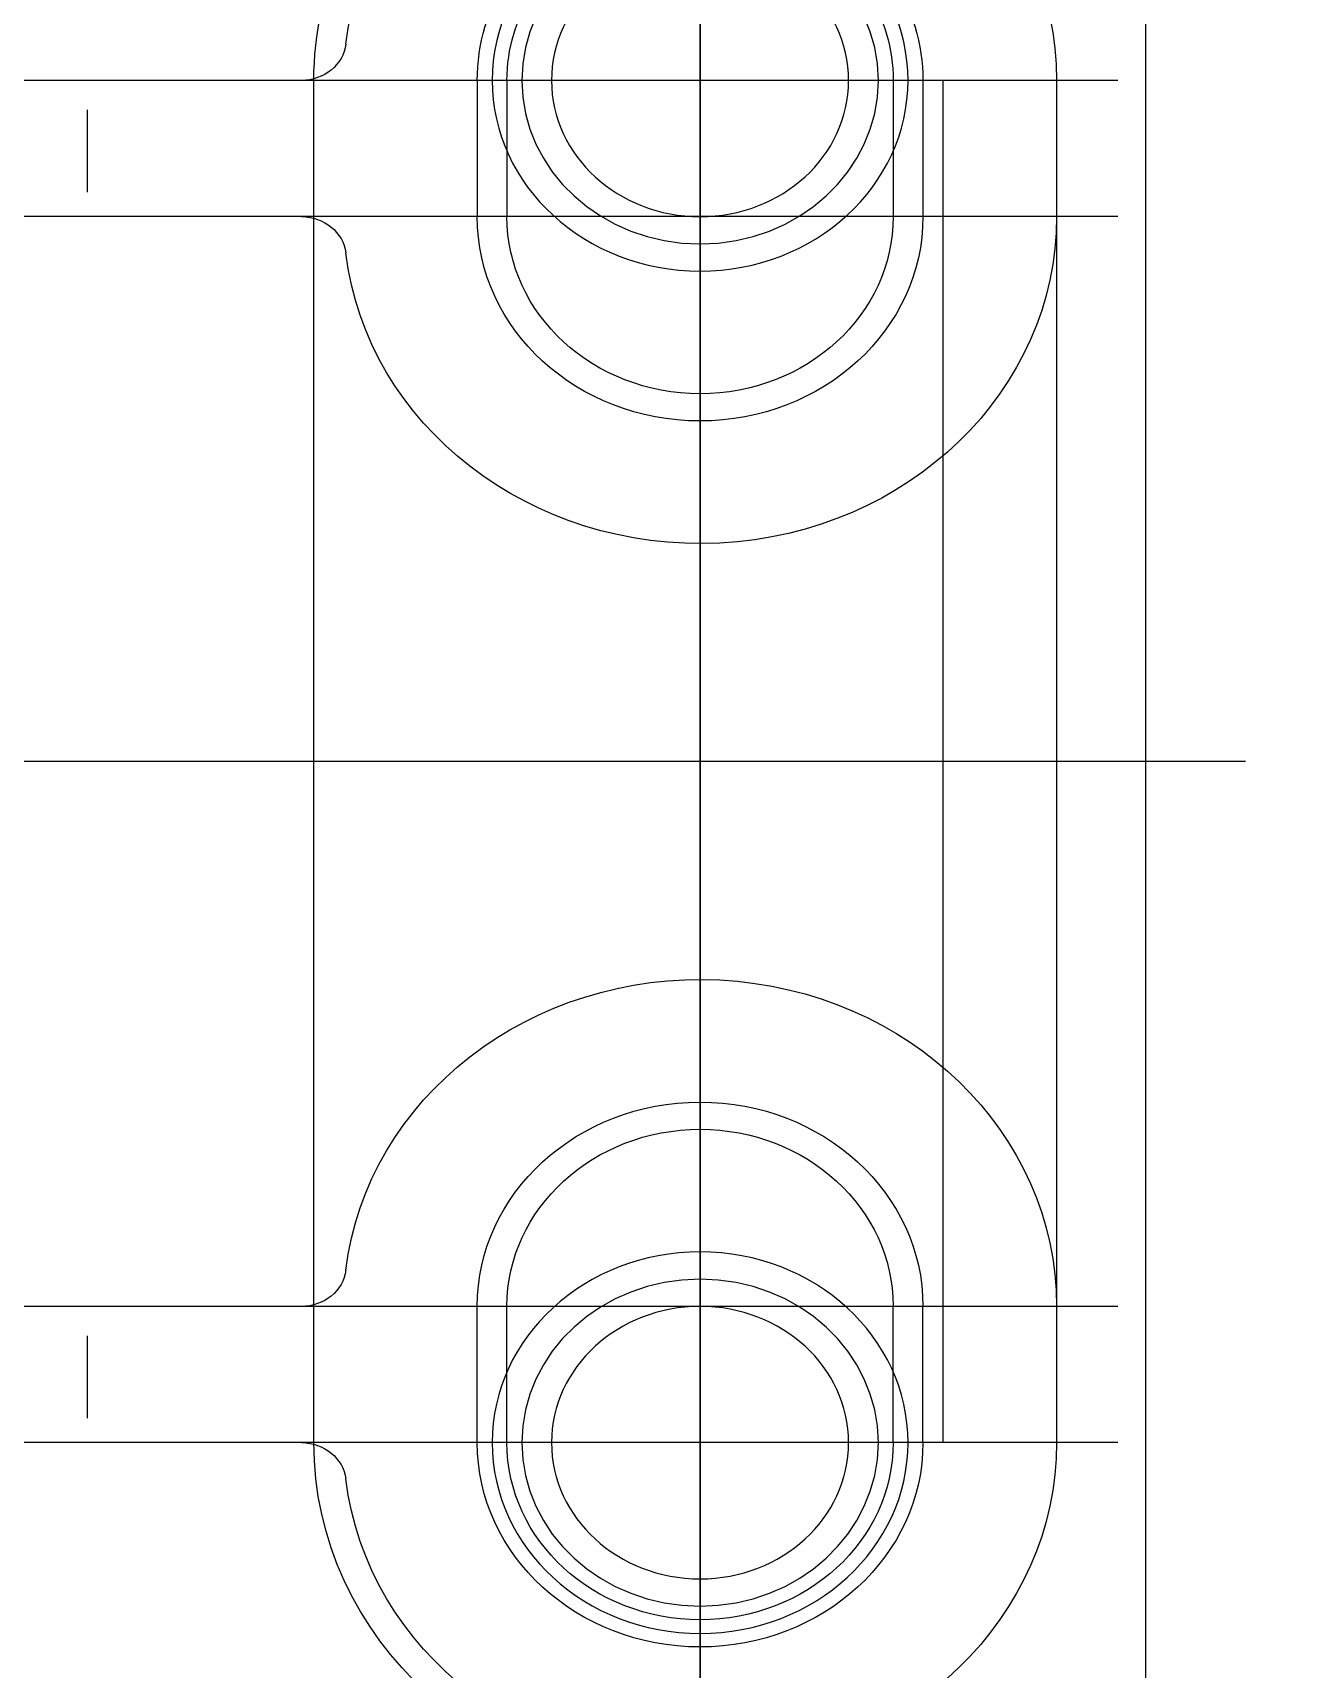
# Model space of a CAD drawing. Header units: millimetres. Extents: x -77 to 207, y -160 to 187.
# Drawn here: x -51.925 to -51.8837, y 35.1568 to 35.2104 of the extents above; entities that cross this region are included whole.
import ezdxf
from ezdxf.xclip import XClip

# ---------------------------------------------------------------- set-up
doc = ezdxf.new("R2010")
doc.units = ezdxf.units.MM
doc.header["$LTSCALE"] = 0.1
doc.linetypes.add('X REF - ANELO INST bind$0$X REF - ANELO$0$CENTER', pattern=[2, 1.25, -0.25, 0.25, -0.25])
doc.linetypes.add('X REF - ANELO INST bind$0$X REF - ANELO$0$CENTER2', pattern=[1.125, 0.75, -0.125, 0.125, -0.125])
doc.layers.add('C01 Foil blanco', color=30, linetype='Continuous')
doc.layers.add('X REF - ANELO INST bind$0$X REF - ANELO$0$E-GENERAL', color=8, linetype='Continuous')
pattern_1 = [(45, (0, 0), (-0.179605122421383, 0.1796051224213831), [])]

# ---------------------------------------------------------------- blocks, each defined once
blk = doc.blocks.new('X REF - ANELO INST bind$0$X REF - ANELO$0$grupo electrogeno')
at = {"layer": 'X REF - ANELO INST bind$0$X REF - ANELO$0$E-GENERAL', "linetype": 'X REF - ANELO INST bind$0$X REF - ANELO$0$CENTER2'}
blk.add_line((-164.0114871825767, 150.0273614472737), (-164.0114871825767, 149.9537119839871), dxfattribs=at)
at = {"layer": 'X REF - ANELO INST bind$0$X REF - ANELO$0$E-GENERAL'}
for p, q in [((-164.0114871825767, 149.9528527561627), (-164.0114871825767, 150.025973920712)), ((-164.0245453723516, 150.0125874191519), (-164.0718063588419, 150.0125874191519)), ((-163.9978005929962, 150.0125874191519), (-164.025425248284, 150.0125874191519)), ((-164.0187869325764, 150.0125874191519), (-164.0187869325764, 150.0081231334375)), ((-164.0178136325766, 150.0125874191519), (-164.0178136325766, 150.0081231334375)), ((-164.0051607325767, 150.0125874191519), (-164.0051607325767, 150.0081231334375)), ((-164.0041874325769, 150.0125874191519), (-164.0041874325769, 150.0081231334375)), ((-164.0035292254989, 149.9679445620089), (-164.0035292254989, 150.0125874191519)), ((-163.9998075825769, 149.9679445620089), (-163.9998075825769, 150.0125874191519)), ((-164.0315546111505, 150.0117823553148), (-164.0315546111505, 150.0090836687643)), ((-164.0245453723516, 150.0081231334375), (-164.0718063588419, 150.0081231334375)), ((-163.9978005929962, 150.0081231334375), (-164.025425248284, 150.0081231334375)), ((-163.9936195929199, 149.9902659905808), (-164.1241479082733, 149.9902659905808)), ((-164.0245453723516, 149.9724088477233), (-164.0718063588419, 149.9724088477233)), ((-163.9978005929962, 149.9724088477233), (-164.025425248284, 149.9724088477233)), ((-164.0187869325764, 149.9679445620089), (-164.0187869325764, 149.9724088477233)), ((-164.0178136325766, 149.9679445620089), (-164.0178136325766, 149.9724088477233)), ((-164.0051607325767, 149.9679445620089), (-164.0051607325767, 149.9724088477233)), ((-164.0041874325769, 149.9679445620089), (-164.0041874325769, 149.9724088477233)), ((-164.0315546111505, 149.9716037838862), (-164.0315546111505, 149.9689050973361)), ((-164.0245453723516, 149.9679445620089), (-164.0718063588419, 149.9679445620089)), ((-163.9978005929962, 149.9679445620089), (-164.025425248284, 149.9679445620089))]:
    blk.add_line(p, q, dxfattribs=at)
at = {"layer": 'X REF - ANELO INST bind$0$X REF - ANELO$0$E-GENERAL', "linetype": 'Continuous'}
for p, q in [((-163.9968876825763, 150.024194562009), (-163.9968876825763, 149.9563374191518)), ((-164.0241400825766, 150.0125874191519), (-164.0241400825766, 149.9679445620089))]:
    blk.add_line(p, q, dxfattribs=at)
at = {"layer": 'X REF - ANELO INST bind$0$X REF - ANELO$0$E-GENERAL', "linetype": 'X REF - ANELO INST bind$0$X REF - ANELO$0$CENTER'}
for p, q in [((-164.0025191025269, 150.0125874191519), (-164.0263766149865, 150.0125874191519)), ((-164.0025191025269, 149.9679445620089), (-164.0263766149865, 149.9679445620089))]:
    blk.add_line(p, q, dxfattribs=at)
at = {"layer": 'X REF - ANELO INST bind$0$X REF - ANELO$0$E-GENERAL'}
for centre, major_axis, ratio, start_param, end_param in [((-164.0114871825767, 150.0125874191519), (0.0126528999999778, 4.82e-14), 0.9173503984987535, 1.570796326791399, 3.141592653585638), ((-164.0114871825767, 150.0125874191519), (0.0116796000000079, 1.767e-12), 0.91735039849431, -1.649156e-10, 3.030251638983855), ((-164.0114871825767, 150.0125874191519), (0.0072997500000156, 2.132e-13), 0.9173503984933851, -3.18354e-11, 3.141592653557956), ((-164.0114871825767, 150.0125874191519), (0.006813099999988001, 2.201000000000001e-13), 0.9173503984977908, 3.141592653554576, 9.42477796073416), ((-164.0114871825767, 150.0125874191519), (0.006326450000017299, 2.9e-15), 0.9173503984946324, -4.94e-13, 3.141592653589297), ((-164.0114871825767, 150.0125874191519), (0.0048664999999914, 1.037e-13), 0.9173503984969568, 3.14159265356656, 9.424777960746146), ((-164.0245453723516, 150.0139267048665), (-0.0014599499999882, 1.338e-13), 0.9173503984910955, 1.570796326878938, 3.030251639263281), ((-164.0245453723516, 150.0067838477234), (-0.0014599499999959, 1.069e-13), 0.9173503985056956, 3.252933668114953, 4.712388980451842), ((-164.0114871825767, 150.0081231334375), (-0.0116796000000079, 1.7669e-12), 0.91735039849431, 0.1113410146059299, 3.141592653754701), ((-164.0114871825767, 150.0081231334375), (0.0072997499999872, 1.596999999999999e-13), 0.9173503984969568, 3.141592653565942, 6.283185307155732), ((-164.0114871825767, 150.0081231334375), (-0.006326449999988899, 5.059999999999999e-14), 0.9173503984987535, 8.7164e-12, 3.141592653598508), ((-164.0114871825767, 149.9724088477233), (0.0116796000000079, 1.6076e-12), 0.9173503984968676, -1.500446e-10, 3.030251638996368), ((-164.0114871825767, 149.9724088477233), (0.0072997500000156, 8.29e-14), 0.9173503984972784, -1.23765e-11, 3.141592653577413), ((-164.0114871825767, 149.9724088477233), (0.006326450000017299, 2.245999999999999e-13), 0.9173503984946324, -3.8693e-11, 3.1415926535511), ((-164.0245453723516, 149.9737481334379), (-0.0014599499999901, 1.92e-13), 0.9173503985093237, 1.570796326915566, 3.030251639287826), ((-164.0245453723516, 149.9666052762948), (0.0014599499999882, 1.338e-13), 0.9173503984910953, 0.1113410143265119, 1.570796326710855), ((-164.0114871825767, 149.9679445620089), (0.0126528999999778, 2.054e-13), 0.9173503984987532, 3.141592653572093, 4.712388980369794), ((-164.0114871825767, 149.9679445620089), (-0.0116796000000079, 1.6075e-12), 0.9173503984968676, 0.1113410145934126, 3.141592653739826), ((-164.0114871825767, 149.9679445620089), (0.0072997499999872, 2.94e-14), 0.91735039850085, 3.141592653585398, 6.283185307175192), ((-164.0114871825767, 149.9679445620089), (0.006326449999988899, 1.711e-13), 0.9173503984987535, 3.14159265356031, 6.283185307150104)]:
    blk.add_ellipse(centre, major_axis=major_axis, ratio=ratio, start_param=start_param, end_param=end_param, dxfattribs=at)
at = {"layer": 'X REF - ANELO INST bind$0$X REF - ANELO$0$E-GENERAL', "linetype": 'X REF - ANELO INST bind$0$X REF - ANELO$0$CENTER'}
blk.add_ellipse((-164.0114871825767, 150.0125874191519), major_axis=(-0.0058397999999897, 4.043e-13), ratio=0.9173503984998768, dxfattribs=at)
at = {"layer": 'X REF - ANELO INST bind$0$X REF - ANELO$0$E-GENERAL'}
for major_axis, ratio in [((-0.006813099999988001, 3.319000000000001e-13), 0.9173503985019624), ((-0.0048664999999914, 4.483e-13), 0.9173503985027968)]:
    blk.add_ellipse((-164.0114871825767, 149.9679445620089), major_axis=major_axis, ratio=ratio, dxfattribs=at)
at = {"layer": 'X REF - ANELO INST bind$0$X REF - ANELO$0$E-GENERAL', "linetype": 'X REF - ANELO INST bind$0$X REF - ANELO$0$CENTER'}
blk.add_ellipse((-164.0114871825767, 149.9679445620089), major_axis=(0.0058397999999897, 1.761e-13), ratio=0.9173503984998768, start_param=3.141592653556916, end_param=9.424777960736503, dxfattribs=at)
blk = doc.blocks.new('X REF - ANELO INST bind$0$X REF - ANELO$0$A$C1F186A80')
at = {"xscale": -1, "rotation": 180}
blk.add_blockref('X REF - ANELO INST bind$0$X REF - ANELO$0$grupo electrogeno', (165.3067234697929, 151.3561508176552), dxfattribs=at)
blk = doc.blocks.new('X REF - ANELO INST bind$0$X REF - ANELO')
blk.add_blockref('X REF - ANELO INST bind$0$X REF - ANELO$0$A$C1F186A80', (-53.1984042113251, 33.82065537134699))
blk = doc.blocks.new('X REF - ANELO INST bind')
ref = blk.add_blockref('X REF - ANELO INST bind$0$X REF - ANELO', (0, 0))
XClip(ref).set_block_clipping_path([(-76.96807374145067, -24.7711317477457), (92.98603554183842, 61.16696301676586)])

msp = doc.modelspace()

# ---------------------------------------------------------------- hatches: boundary and pattern name
at = {"layer": 'C01 Foil blanco'}
h = msp.add_hatch(dxfattribs=at)
h.set_pattern_fill('ANSI31', color=256, scale=0.08, style=0)
h.set_pattern_definition(pattern_1)
h.paths.add_polyline_path([(-44.7587872285531, 37.43657736447868), (-44.75878722810101, 41.58805922583512), (-53.19843420430462, 41.58800789757138), (-53.19843420430463, 33.67850681728375), (-49.10586476868843, 33.67850681728375), (-49.10466901793127, 37.43657166896041)])
h = msp.add_hatch(dxfattribs=at)
h.set_pattern_fill('ANSI31', color=256, scale=0.08, style=0)
h.set_pattern_definition(pattern_1)
edge = h.paths.add_edge_path()
edge.add_line((-49.02141086340885, 4.584873984418305), (-49.02140985002017, 14.56085159720625))
edge.add_line((-49.02140985002017, 14.56085159720625), (-53.1983998503886, 14.56085159720625))
edge.add_line((-53.1983998503886, 14.56085159720625), (-53.19839985038858, 16.71428552928791))
edge.add_line((-53.19839985038858, 16.71428552928791), (-49.02145092644702, 16.71428557417472))
edge.add_line((-49.02145092644702, 16.71428557417472), (-49.02145092644702, 37.38051236047079))
edge.add_line((-49.02145092644702, 37.38051236047079), (-26.42259650580444, 37.38051242885036))
edge.add_line((-26.42259650580444, 37.38051242885036), (-26.42259650580442, 33.42657431887688))
edge.add_line((-26.42259650580442, 33.42657431887688), (-29.12063812359155, 33.42657431887689))
edge.add_line((-29.12063812359155, 33.42657431887689), (-29.12063812359155, 29.24521714768838))
edge.add_line((-29.12063812359155, 29.24521714768838), (-42.67706725901888, 29.2452284248257))
edge.add_line((-42.67706725901888, 29.2452284248257), (-42.67641222366787, 4.584872972811588))
edge.add_line((-42.67641222366787, 4.584872972811589), (-49.0214097728151, 4.585018212114846))

# ---------------------------------------------------------------- block references
msp.add_blockref('X REF - ANELO INST bind', (0, 0))

doc.saveas('drawing.dxf')
